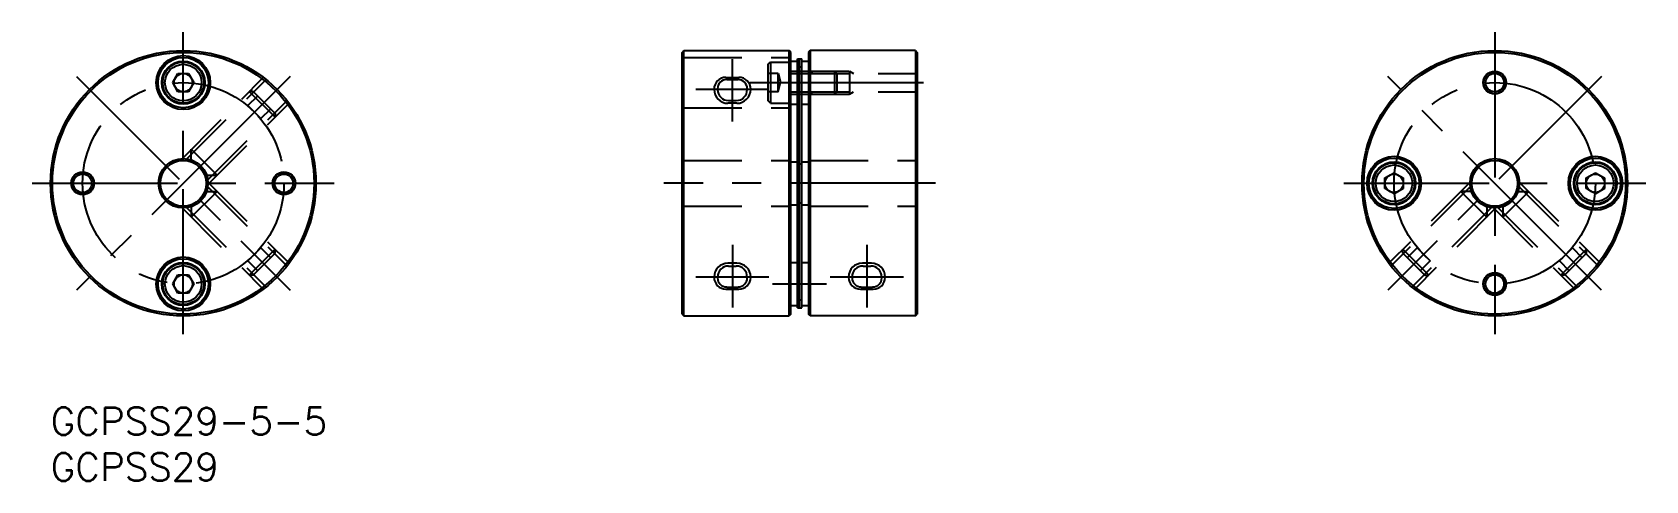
# Model space of a CAD drawing. Extents: x -2 to 174, y -8 to 41.
import ezdxf

# ---------------------------------------------------------------- set-up
doc = ezdxf.new("R2010")
doc.units = 0
doc.header["$LTSCALE"] = 0.5
doc.linetypes.add('CENTER', pattern=[50.8, 31.75, -6.35, 6.35, -6.35])
doc.linetypes.add('DASHED', pattern=[19.05, 12.7, -6.35])
for name, color, linetype in [('MSM_CENTER', 1, 'CENTER'), ('MSM_CONTINUOUS', 7, 'CONTINUOUS'), ('MSM_DASHED', 4, 'DASHED'), ('MSM_NARROW', 5, 'CONTINUOUS'), ('MSM_PART_NUMBER', 7, 'CONTINUOUS')]:
    doc.layers.add(name, color=color, linetype=linetype)
doc.styles.get("Standard").update_dxf_attribs({"font": 'txt.shx', "height": 3, "bigfont": 'bigfont.shx'})

# ---------------------------------------------------------------- blocks, each defined once
blk = doc.blocks.new('*U38')
at = {"layer": 'MSM_PART_NUMBER'}
blk.add_text('GCPSS29-5-5', height=3, dxfattribs=at).set_placement((0, -3))
blk = doc.blocks.new('*U39')
at = {"layer": 'MSM_PART_NUMBER'}
blk.add_text('GCPSS29', height=3, dxfattribs=at).set_placement((0, -8))

msp = doc.modelspace()

# ---------------------------------------------------------------- linework, layer by layer
at = {"layer": 'MSM_CENTER'}
for p, q in [((14.5, 8), (14.5, 41)), ((157.8, 41), (157.8, 8)), ((74.5, 31.24), (74.5, 38.07)), ((2.83, 36.17), (22.28, 16.72)), ((26.17, 36.17), (23.34, 33.34)), ((76.4, 35.5), (78.4, 35.5)), ((79.5, 35.5), (96.7, 35.5)), ((165.58, 16.72), (146.13, 36.17)), ((169.47, 36.17), (150.02, 16.72)), ((78.5, 34.75), (70.5, 34.75)), ((22.28, 32.28), (2.83, 12.83)), ((-2, 24.5), (31, 24.5)), ((96.7, 24.5), (67, 24.5)), ((141.3, 24.5), (174.3, 24.5)), ((74.5, 17.76), (74.5, 10.93)), ((89.2, 17.76), (89.2, 10.93)), ((23.34, 15.66), (26.17, 12.83)), ((78.5, 14.25), (70.5, 14.25)), ((93.2, 14.25), (85.2, 14.25)), ((148.96, 15.66), (146.13, 12.83)), ((169.47, 12.83), (166.64, 15.66)), ((78.9, 13.5), (84.8, 13.5))]:
    msp.add_line(p, q, dxfattribs=at)
for centre in [(14.5, 24.5), (157.8, 24.5)]:
    msp.add_circle(centre, 11, dxfattribs=at)
at = {"layer": 'MSM_CONTINUOUS'}
for p, q in [((69, 38.8), (69.2, 39)), ((69, 17.57), (69, 38.8)), ((69.2, 17.43), (69.2, 39)), ((69.2, 39), (80.7, 39)), ((80.7, 10), (80.7, 39)), ((80.9, 38.8), (80.7, 39)), ((80.9, 10.2), (80.9, 38.8)), ((83, 39), (82.8, 38.8)), ((82.8, 38.8), (82.8, 10.2)), ((83, 39), (83, 10)), ((94.5, 39), (83, 39)), ((94.5, 39), (94.5, 10)), ((94.5, 39), (94.7, 38.8)), ((94.7, 38.8), (94.7, 10.2)), ((80.9, 37.85), (81.6, 37.85)), ((81.6, 10.89), (81.6, 38.11)), ((81.6, 38.11), (82.1, 38.11)), ((81.6, 37.23), (82.1, 37.23)), ((81.85, 10.89), (81.85, 38.11)), ((82.1, 10.89), (82.1, 38.11)), ((82.1, 37.85), (82.8, 37.85)), ((13.35, 35.5), (13.92, 36.5)), ((13.92, 34.5), (13.35, 35.5)), ((13.92, 36.5), (15.08, 36.5)), ((15.08, 36.5), (15.65, 35.5)), ((15.65, 35.5), (15.08, 34.5)), ((73.88, 35.83), (75.12, 35.83)), ((15.08, 34.5), (13.92, 34.5)), ((72.88, 34.74), (72.88, 34.83)), ((74.08, 33.54), (74.92, 33.54)), ((76.12, 34.74), (76.12, 34.83)), ((80.9, 33.15), (81.6, 33.15)), ((82.1, 33.15), (82.8, 33.15)), ((80.9, 26.85), (81.6, 26.85)), ((81.6, 26.62), (82.1, 26.62)), ((82.1, 26.85), (82.8, 26.85)), ((145.8, 25.08), (146.8, 25.65)), ((145.8, 23.92), (145.8, 25.08)), ((146.8, 25.65), (147.8, 25.08)), ((147.8, 25.08), (147.8, 23.92)), ((167.8, 25.08), (168.8, 25.65)), ((167.8, 23.92), (167.8, 25.08)), ((168.8, 25.65), (169.8, 25.08)), ((169.8, 25.08), (169.8, 23.92)), ((146.8, 23.35), (145.8, 23.92)), ((147.8, 23.92), (146.8, 23.35)), ((168.8, 23.35), (167.8, 23.92)), ((169.8, 23.92), (168.8, 23.35)), ((80.9, 22.15), (81.6, 22.15)), ((81.6, 22.38), (82.1, 22.38)), ((82.1, 22.15), (82.8, 22.15)), ((69, 10.2), (69, 17.57)), ((69.2, 10), (69.2, 17.43)), ((13.35, 13.5), (13.92, 14.5)), ((13.92, 14.5), (15.08, 14.5)), ((15.08, 14.5), (15.65, 13.5)), ((72.88, 14.26), (72.88, 14.17)), ((74.08, 15.46), (74.92, 15.46)), ((76.12, 14.26), (76.12, 14.17)), ((80.9, 15.85), (81.6, 15.85)), ((82.1, 15.85), (82.8, 15.85)), ((87.58, 14.26), (87.58, 14.17)), ((88.78, 15.46), (89.62, 15.46)), ((90.82, 14.26), (90.82, 14.17)), ((13.92, 12.5), (13.35, 13.5)), ((15.08, 12.5), (13.92, 12.5)), ((15.65, 13.5), (15.08, 12.5)), ((73.88, 13.16), (75.12, 13.16)), ((88.58, 13.16), (89.82, 13.16)), ((80.9, 11.15), (81.6, 11.15)), ((81.6, 11.77), (82.1, 11.77)), ((81.6, 10.89), (82.1, 10.89)), ((82.1, 11.15), (82.8, 11.15)), ((69, 10.2), (69.2, 10)), ((69.2, 10), (80.7, 10)), ((80.9, 10.2), (80.7, 10)), ((83, 10), (82.8, 10.2)), ((94.5, 10), (83, 10)), ((94.5, 10), (94.7, 10.2))]:
    msp.add_line(p, q, dxfattribs=at)
for centre, radius in [((14.5, 24.5), 14.5), ((14.5, 24.5), 14.3), ((157.8, 24.5), 14.5), ((157.8, 24.5), 14.3), ((14.5, 35.5), 2.95), ((14.5, 35.5), 2.75), ((14.5, 35.5), 2.35), ((14.5, 35.5), 2.25), ((14.5, 35.5), 2), ((14.5, 35.5), 1), ((157.8, 35.5), 1.21), ((157.8, 35.5), 1.01), ((14.5, 24.5), 2.7), ((14.5, 24.5), 2.5), ((146.8, 24.5), 2.95), ((146.8, 24.5), 2.75), ((146.8, 24.5), 2.35), ((146.8, 24.5), 2.25), ((146.8, 24.5), 2), ((157.8, 24.5), 2.7), ((157.8, 24.5), 2.5), ((168.8, 24.5), 2.95), ((168.8, 24.5), 2.75), ((168.8, 24.5), 2.35), ((168.8, 24.5), 2.25), ((168.8, 24.5), 2), ((3.5, 24.5), 1.21), ((3.5, 24.5), 1.01), ((25.5, 24.5), 1.21), ((25.5, 24.5), 1.01), ((146.8, 24.5), 1), ((168.8, 24.5), 1), ((14.5, 13.5), 2.95), ((14.5, 13.5), 2.75), ((14.5, 13.5), 2.35), ((14.5, 13.5), 2.25), ((14.5, 13.5), 2), ((14.5, 13.5), 1), ((157.8, 13.5), 1.21), ((157.8, 13.5), 1.01)]:
    msp.add_circle(centre, radius, dxfattribs=at)
for centre, radius, start, end in [((73.88, 34.83), 1, 90, 180), ((75.12, 34.83), 1, 0, 90), ((74.08, 34.74), 1.2, 180, 270), ((74.92, 34.74), 1.2, 270, 0), ((74.08, 14.26), 1.2, 90, 180), ((73.88, 14.17), 1, 180, 270), ((74.92, 14.26), 1.2, 0, 90), ((75.12, 14.17), 1, 270, 0), ((88.78, 14.26), 1.2, 90, 180), ((88.58, 14.17), 1, 180, 270), ((89.62, 14.26), 1.2, 0, 90), ((89.82, 14.17), 1, 270, 0)]:
    msp.add_arc(centre, radius, start, end, dxfattribs=at)
at = {"layer": 'MSM_DASHED'}
for p, q in [((69.2, 38.25), (69, 38.45)), ((69.2, 38.25), (80.7, 38.25)), ((78.4, 37.5), (78.65, 37.75)), ((78.4, 33.5), (78.4, 37.5)), ((78.65, 37.75), (80.9, 37.75)), ((78.65, 37.75), (78.65, 33.25)), ((80.7, 38.25), (80.9, 38.45)), ((14.15, 26.97), (23.24, 36.07)), ((14.7, 26.99), (23.54, 35.83)), ((79.5, 36.5), (78.4, 36.5)), ((78.4, 35.5), (79.5, 35.5)), ((79.5, 34.5), (79.5, 36.5)), ((79.5, 36.5), (79.77, 35.5)), ((79.5, 34.5), (79.77, 35.5)), ((80.9, 36.75), (87.3, 36.75)), ((80.9, 36.51), (94.5, 36.51)), ((83.3, 36.51), (82.8, 37.01)), ((83, 36.75), (82.8, 36.95)), ((85.65, 36.75), (85.9, 36.5)), ((85.65, 36.75), (85.65, 34.25)), ((85.9, 36.5), (85.9, 34.5)), ((87.3, 36.75), (87.3, 34.25)), ((87.3, 36.75), (87.72, 36.51)), ((94.5, 36.51), (94.7, 36.71)), ((16.99, 24.7), (25.84, 33.54)), ((21.57, 32.99), (22.63, 34.05)), ((22.14, 34.54), (21.71, 34.54)), ((21.71, 34.54), (24.54, 31.71)), ((22.14, 34.54), (24.54, 32.14)), ((79.5, 34.5), (78.4, 34.5)), ((78.65, 33.25), (78.4, 33.5)), ((80.9, 34.49), (94.5, 34.49)), ((80.9, 34.25), (87.3, 34.25)), ((83.3, 34.49), (82.8, 33.99)), ((83, 34.25), (82.8, 34.05)), ((85.65, 34.25), (85.9, 34.5)), ((87.3, 34.25), (87.72, 34.49)), ((94.5, 34.49), (94.7, 34.29)), ((16.97, 24.15), (26.07, 33.24)), ((21.57, 32.99), (22.99, 31.57)), ((23.34, 33.34), (22.28, 32.28)), ((22.99, 31.57), (24.05, 32.63)), ((24.54, 32.14), (24.54, 31.71)), ((69.2, 32.75), (69, 32.55)), ((69.2, 32.75), (80.7, 32.75)), ((78.65, 33.25), (80.9, 33.25)), ((80.7, 32.75), (80.9, 32.55)), ((15.38, 27.15), (15.38, 28.21)), ((18.21, 25.38), (15.38, 28.21)), ((15.38, 27.15), (17.15, 25.38)), ((69.2, 27), (69, 27.2)), ((69.2, 27), (80.7, 27)), ((80.7, 27), (80.9, 27.2)), ((83, 27), (82.8, 27.2)), ((83, 27), (94.5, 27)), ((94.5, 27), (94.7, 27.2)), ((16.97, 24.85), (26.07, 15.76)), ((17.15, 25.38), (18.21, 25.38)), ((155.33, 24.85), (146.23, 15.76)), ((160.27, 24.85), (169.37, 15.76)), ((15.38, 21.85), (17.15, 23.62)), ((18.21, 23.62), (15.38, 20.79)), ((16.99, 24.3), (25.84, 15.46)), ((17.15, 23.62), (18.21, 23.62)), ((155.31, 24.3), (146.46, 15.46)), ((155.15, 23.62), (154.09, 23.62)), ((156.92, 20.79), (154.09, 23.62)), ((155.15, 23.62), (156.92, 21.85)), ((160.45, 23.62), (158.68, 21.85)), ((158.68, 20.79), (161.51, 23.62)), ((160.29, 24.3), (169.13, 15.46)), ((160.45, 23.62), (161.51, 23.62)), ((14.15, 22.03), (23.24, 12.93)), ((14.7, 22.01), (23.54, 13.16)), ((15.38, 21.85), (15.38, 20.79)), ((69.2, 22), (69, 21.8)), ((69.2, 22), (80.7, 22)), ((80.7, 22), (80.9, 21.8)), ((83, 22), (82.8, 21.8)), ((83, 22), (94.5, 22)), ((94.5, 22), (94.7, 21.8)), ((157.6, 22.01), (148.76, 13.16)), ((158.15, 22.03), (149.06, 12.93)), ((156.92, 21.85), (156.92, 20.79)), ((157.45, 22.03), (166.54, 12.93)), ((158, 22.01), (166.84, 13.16)), ((158.68, 21.85), (158.68, 20.79)), ((21.57, 16.01), (22.99, 17.43)), ((21.57, 16.01), (22.63, 14.95)), ((21.71, 14.46), (24.54, 17.29)), ((22.14, 14.46), (24.54, 16.86)), ((23.34, 15.66), (22.28, 16.72)), ((22.99, 17.43), (24.05, 16.37)), ((24.54, 16.86), (24.54, 17.29)), ((147.76, 16.86), (147.76, 17.29)), ((147.76, 17.29), (150.59, 14.46)), ((147.76, 16.86), (150.16, 14.46)), ((149.31, 17.43), (148.25, 16.37)), ((148.96, 15.66), (150.02, 16.72)), ((149.31, 17.43), (150.73, 16.01)), ((150.73, 16.01), (149.67, 14.95)), ((166.29, 17.43), (164.87, 16.01)), ((164.87, 16.01), (165.93, 14.95)), ((165.01, 14.46), (167.84, 17.29)), ((167.84, 16.86), (165.44, 14.46)), ((166.64, 15.66), (165.58, 16.72)), ((166.29, 17.43), (167.35, 16.37)), ((167.84, 16.86), (167.84, 17.29)), ((22.14, 14.46), (21.71, 14.46)), ((150.16, 14.46), (150.59, 14.46)), ((165.44, 14.46), (165.01, 14.46))]:
    msp.add_line(p, q, dxfattribs=at)
at = {"layer": 'MSM_NARROW'}
for p, q in [((73.8, 36.07), (75.2, 36.07)), ((72.5, 34.74), (72.5, 34.77)), ((76.5, 34.74), (76.5, 34.77)), ((75, 33.24), (74, 33.24)), ((72.5, 14.26), (72.5, 14.23)), ((75, 15.76), (74, 15.76)), ((76.5, 14.26), (76.5, 14.23)), ((87.2, 14.26), (87.2, 14.23)), ((89.7, 15.76), (88.7, 15.76)), ((91.2, 14.26), (91.2, 14.23)), ((73.8, 12.93), (75.2, 12.93)), ((88.5, 12.93), (89.9, 12.93))]:
    msp.add_line(p, q, dxfattribs=at)
for centre in [(157.8, 35.5), (3.5, 24.5), (25.5, 24.5), (157.8, 13.5)]:
    msp.add_circle(centre, 1.25, dxfattribs=at)
for centre, radius, start, end in [((73.8, 34.77), 1.3, 90, 180), ((75.2, 34.77), 1.3, 0, 90), ((74, 34.74), 1.5, 180, 270), ((75, 34.74), 1.5, 270, 0), ((74, 14.26), 1.5, 90, 180), ((73.8, 14.23), 1.3, 180, 270), ((75, 14.26), 1.5, 0, 90), ((75.2, 14.23), 1.3, 270, 0), ((88.7, 14.26), 1.5, 90, 180), ((88.5, 14.23), 1.3, 180, 270), ((89.7, 14.26), 1.5, 0, 90), ((89.9, 14.23), 1.3, 270, 0)]:
    msp.add_arc(centre, radius, start, end, dxfattribs=at)

# ---------------------------------------------------------------- block references
at = {"layer": 'MSM_CONTINUOUS'}
for name in ['*U38', '*U39']:
    msp.add_blockref(name, (0, 0), dxfattribs=at)

doc.saveas('drawing.dxf')
